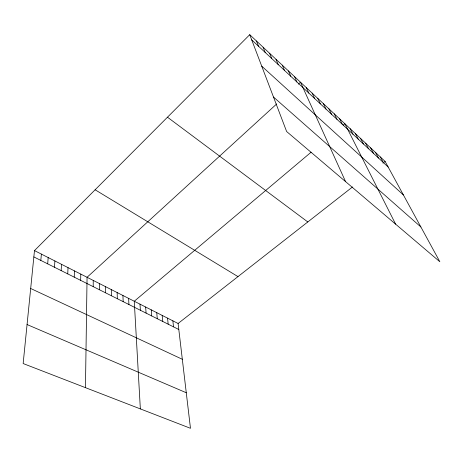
<?xml version="1.0" encoding="UTF-8"?>
<svg xmlns="http://www.w3.org/2000/svg" width="463" height="463" viewBox="0 0 463 463"><rect width="100%" height="100%" fill="white"/><g stroke="black" fill="none" stroke-linecap="round" stroke-linejoin="round"><path stroke-width="0.69" d="M93.213 286.649L93.242 280.422M85.458 387.658L87.067 277.285L276.683 103.955M80.655 280.358L80.805 274.108M74.242 277.146L74.462 270.89M67.748 273.893L68.026 267.626M61.157 270.595L61.504 264.309M54.472 267.249L54.889 260.953M47.695 263.852L48.181 257.55M40.819 260.414L41.381 254.1M34.482 250.599L23.15 363.542L190.472 428.304L178.093 323.487L34.482 250.599L249.736 34.696L385.118 161.442L439.85 261.745L286.632 131.521L249.736 34.696M298.38 84.121L300.481 82.206L345.577 181.623M311.101 152.205L134.264 301.245L140.347 408.904M343.216 125.137L344.86 123.754L395.622 224.156M178.093 323.487L352.511 186.965M382.982 163.109L385.118 161.442M27.062 324.546L186.271 392.74M30.68 288.495L182.318 359.276M33.845 256.919L178.799 329.5M95.118 189.778L237.976 276.614M167.473 117.208L307.802 221.956M273.488 97.039L420.879 226.98M261.728 66.157L403.412 194.964M251.71 39.876L388.162 167.027M380.355 156.98L383.376 162.565M375.516 152.454L378.508 158.028M370.608 147.859L373.572 153.427M365.62 143.189L368.548 148.75M360.55 138.443L363.449 143.999M355.405 133.622L358.269 139.172M350.173 128.726L353.003 134.264M339.622 118.846L342.377 124.362M334.298 113.863L337.012 119.361M328.886 108.799L331.566 114.286M323.388 103.648L326.021 109.123M317.803 98.422L320.396 103.88M312.126 93.104L314.672 98.544M306.35 87.698L308.85 93.121M294.514 76.615L296.91 81.997M288.443 70.932L290.787 76.291M282.268 65.156L284.56 70.486M275.989 59.276L278.217 64.577M269.593 53.291L271.769 58.564M263.094 47.203L265.201 52.446M256.473 41.004L258.516 46.219M172.855 320.83L173.527 326.861M167.554 318.139L168.179 324.181M162.183 315.413L162.768 321.472M156.743 312.652L157.281 318.723M151.233 309.851L151.725 315.945M145.648 307.021L146.094 313.127M139.994 304.15L140.393 310.268M128.633 298.38L128.928 304.532M122.927 295.487L123.17 301.644M117.145 292.552L117.336 298.728M111.288 289.578L111.427 295.764M105.356 286.568L105.437 292.766M99.337 283.512L99.366 289.728"/></g></svg>
